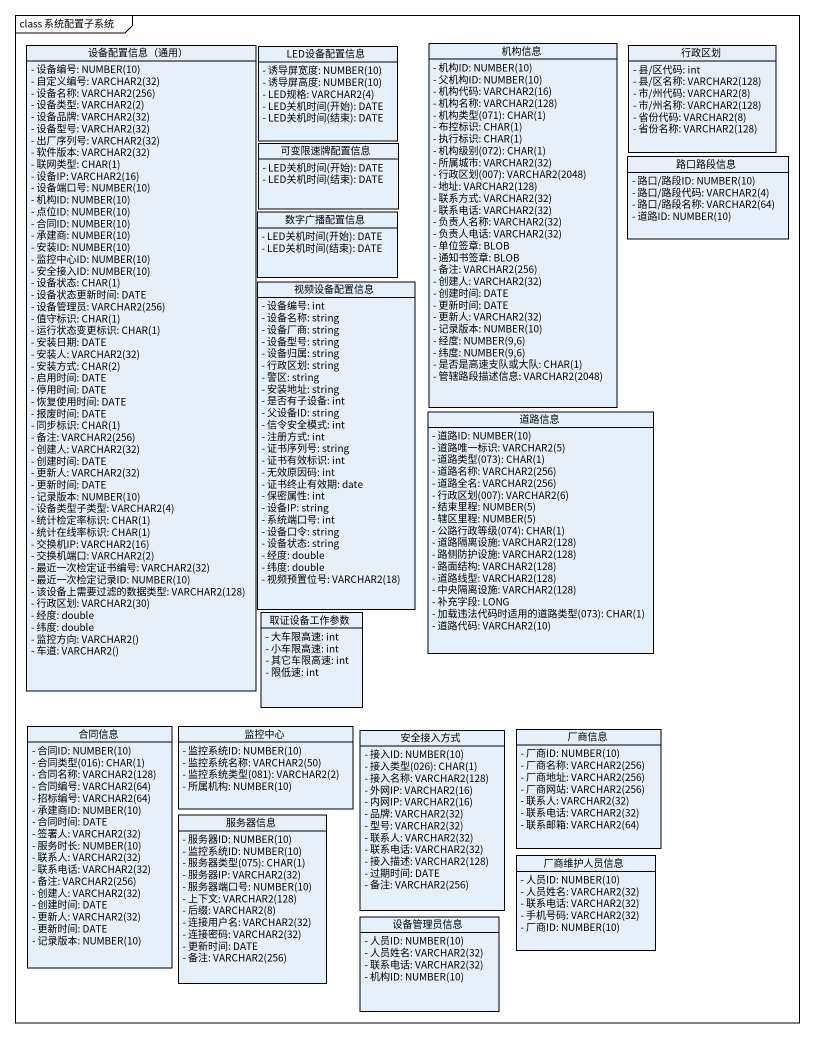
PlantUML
@startuml
mainframe class 系统配置子系统
hide circle
hide empty members
skinparam classAttributeIconSize 0
class "设备配置信息（通用）" as 设备配置信息_通用 {
  {field} - 设备编号: NUMBER(10)
  {field} - 自定义编号: VARCHAR2(32)
  {field} - 设备名称: VARCHAR2(256)
  {field} - 设备类型: VARCHAR2(2)
  {field} - 设备品牌: VARCHAR2(32)
  {field} - 设备型号: VARCHAR2(32)
  {field} - 出厂序列号: VARCHAR2(32)
  {field} - 软件版本: VARCHAR2(32)
  {field} - 联网类型: CHAR(1)
  {field} - 设备IP: VARCHAR2(16)
  {field} - 设备端口号: NUMBER(10)
  {field} - 机构ID: NUMBER(10)
  {field} - 点位ID: NUMBER(10)
  {field} - 合同ID: NUMBER(10)
  {field} - 承建商: NUMBER(10)
  {field} - 安装ID: NUMBER(10)
  {field} - 监控中心ID: NUMBER(10)
  {field} - 安全接入ID: NUMBER(10)
  {field} - 设备状态: CHAR(1)
  - 设备状态更新时间: DATE
  {field} - 设备管理员: VARCHAR2(256)
  {field} - 值守标识: CHAR(1)
  {field} - 运行状态变更标识: CHAR(1)
  - 安装日期: DATE
  {field} - 安装人: VARCHAR2(32)
  {field} - 安装方式: CHAR(2)
  - 启用时间: DATE
  - 停用时间: DATE
  - 恢复使用时间: DATE
  - 报废时间: DATE
  {field} - 同步标识: CHAR(1)
  {field} - 备注: VARCHAR2(256)
  {field} - 创建人: VARCHAR2(32)
  - 创建时间: DATE
  {field} - 更新人: VARCHAR2(32)
  - 更新时间: DATE
  {field} - 记录版本: NUMBER(10)
  {field} - 设备类型子类型: VARCHAR2(4)
  {field} - 统计检定率标识: CHAR(1)
  {field} - 统计在线率标识: CHAR(1)
  {field} - 交换机IP: VARCHAR2(16)
  {field} - 交换机端口: VARCHAR2(2)
  {field} - 最近一次检定证书编号: VARCHAR2(32)
  {field} - 最近一次检定记录ID: NUMBER(10)
  {field} - 该设备上需要过滤的数据类型: VARCHAR2(128)
  {field} - 行政区划: VARCHAR2(30)
  - 经度: double
  - 纬度: double
  {field} - 监控方向: VARCHAR2()
  {field} - 车道: VARCHAR2()
}
class LED设备配置信息 {
  {field} - 诱导屏宽度: NUMBER(10)
  {field} - 诱导屏高度: NUMBER(10)
  {field} - LED规格: VARCHAR2(4)
  {field} - LED关机时间(开始): DATE
  {field} - LED关机时间(结束): DATE
}
class 机构信息 {
  {field} - 机构ID: NUMBER(10)
  {field} - 父机构ID: NUMBER(10)
  {field} - 机构代码: VARCHAR2(16)
  {field} - 机构名称: VARCHAR2(128)
  {field} - 机构类型(071): CHAR(1)
  {field} - 布控标识: CHAR(1)
  {field} - 执行标识: CHAR(1)
  {field} - 机构级别(072): CHAR(1)
  {field} - 所属城市: VARCHAR2(32)
  {field} - 行政区划(007): VARCHAR2(2048)
  {field} - 地址: VARCHAR2(128)
  {field} - 联系方式: VARCHAR2(32)
  {field} - 联系电话: VARCHAR2(32)
  {field} - 负责人名称: VARCHAR2(32)
  {field} - 负责人电话: VARCHAR2(32)
  - 单位签章: BLOB
  - 通知书签章: BLOB
  {field} - 备注: VARCHAR2(256)
  {field} - 创建人: VARCHAR2(32)
  - 创建时间: DATE
  - 更新时间: DATE
  {field} - 更新人: VARCHAR2(32)
  {field} - 记录版本: NUMBER(10)
  {field} - 经度: NUMBER(9,6)
  {field} - 纬度: NUMBER(9,6)
  {field} - 是否是高速支队或大队: CHAR(1)
  {field} - 管辖路段描述信息: VARCHAR2(2048)
}
class 行政区划 {
  - 县/区代码: int
  {field} - 县/区名称: VARCHAR2(128)
  {field} - 市/州代码: VARCHAR2(8)
  {field} - 市/州名称: VARCHAR2(128)
  {field} - 省份代码: VARCHAR2(8)
  {field} - 省份名称: VARCHAR2(128)
}
class 可变限速牌配置信息 {
  {field} - LED关机时间(开始): DATE
  {field} - LED关机时间(结束): DATE
}
class 路口路段信息 {
  {field} - 路口/路段ID: NUMBER(10)
  {field} - 路口/路段代码: VARCHAR2(4)
  {field} - 路口/路段名称: VARCHAR2(64)
  {field} - 道路ID: NUMBER(10)
}
class 数字广播配置信息 {
  {field} - LED关机时间(开始): DATE
  {field} - LED关机时间(结束): DATE
}
class 视频设备配置信息 {
  - 设备编号: int
  - 设备名称: string
  - 设备厂商: string
  - 设备型号: string
  - 设备归属: string
  - 行政区划: string
  - 警区: string
  - 安装地址: string
  - 是否有子设备: int
  - 父设备ID: string
  - 信令安全模式: int
  - 注册方式: int
  - 证书序列号: string
  - 证书有效标识: int
  - 无效原因码: int
  - 证书终止有效期: date
  - 保密属性: int
  - 设备IP: string
  - 系统端口号: int
  - 设备口令: string
  - 设备状态: string
  - 经度: double
  - 纬度: double
  {field} - 视频预置位号: VARCHAR2(18)
}
class 道路信息 {
  {field} - 道路ID: NUMBER(10)
  {field} - 道路唯一标识: VARCHAR2(5)
  {field} - 道路类型(073): CHAR(1)
  {field} - 道路名称: VARCHAR2(256)
  {field} - 道路全名: VARCHAR2(256)
  {field} - 行政区划(007): VARCHAR2(6)
  {field} - 结束里程: NUMBER(5)
  {field} - 辖区里程: NUMBER(5)
  {field} - 公路行政等级(074): CHAR(1)
  {field} - 道路隔离设施: VARCHAR2(128)
  {field} - 路侧防护设施: VARCHAR2(128)
  {field} - 路面结构: VARCHAR2(128)
  {field} - 道路线型: VARCHAR2(128)
  {field} - 中央隔离设施: VARCHAR2(128)
  - 补充字段: LONG
  {field} - 加载违法代码时适用的道路类型(073): CHAR(1)
  {field} - 道路代码: VARCHAR2(10)
}
class 取证设备工作参数 {
  - 大车限高速: int
  - 小车限高速: int
  - 其它车限高速: int
  - 限低速: int
}
class 合同信息 {
  {field} - 合同ID: NUMBER(10)
  {field} - 合同类型(016): CHAR(1)
  {field} - 合同名称: VARCHAR2(128)
  {field} - 合同编号: VARCHAR2(64)
  {field} - 招标编号: VARCHAR2(64)
  {field} - 承建商ID: NUMBER(10)
  - 合同时间: DATE
  {field} - 签署人: VARCHAR2(32)
  {field} - 服务时长: NUMBER(10)
  {field} - 联系人: VARCHAR2(32)
  {field} - 联系电话: VARCHAR2(32)
  {field} - 备注: VARCHAR2(256)
  {field} - 创建人: VARCHAR2(32)
  - 创建时间: DATE
  {field} - 更新人: VARCHAR2(32)
  - 更新时间: DATE
  {field} - 记录版本: NUMBER(10)
}
class 监控中心 {
  {field} - 监控系统ID: NUMBER(10)
  {field} - 监控系统名称: VARCHAR2(50)
  {field} - 监控系统类型(081): VARCHAR2(2)
  {field} - 所属机构: NUMBER(10)
}
class 安全接入方式 {
  {field} - 接入ID: NUMBER(10)
  {field} - 接入类型(026): CHAR(1)
  {field} - 接入名称: VARCHAR2(128)
  {field} - 外网IP: VARCHAR2(16)
  {field} - 内网IP: VARCHAR2(16)
  {field} - 品牌: VARCHAR2(32)
  {field} - 型号: VARCHAR2(32)
  {field} - 联系人: VARCHAR2(32)
  {field} - 联系电话: VARCHAR2(32)
  {field} - 接入描述: VARCHAR2(128)
  - 过期时间: DATE
  {field} - 备注: VARCHAR2(256)
}
class 厂商信息 {
  {field} - 厂商ID: NUMBER(10)
  {field} - 厂商名称: VARCHAR2(256)
  {field} - 厂商地址: VARCHAR2(256)
  {field} - 厂商网站: VARCHAR2(256)
  {field} - 联系人: VARCHAR2(32)
  {field} - 联系电话: VARCHAR2(32)
  {field} - 联系邮箱: VARCHAR2(64)
}
class 服务器信息 {
  {field} - 服务器ID: NUMBER(10)
  {field} - 监控系统ID: NUMBER(10)
  {field} - 服务器类型(075): CHAR(1)
  {field} - 服务器IP: VARCHAR2(32)
  {field} - 服务器端口号: NUMBER(10)
  {field} - 上下文: VARCHAR2(128)
  {field} - 后缀: VARCHAR2(8)
  {field} - 连接用户名: VARCHAR2(32)
  {field} - 连接密码: VARCHAR2(32)
  - 更新时间: DATE
  {field} - 备注: VARCHAR2(256)
}
class 厂商维护人员信息 {
  {field} - 人员ID: NUMBER(10)
  {field} - 人员姓名: VARCHAR2(32)
  {field} - 联系电话: VARCHAR2(32)
  {field} - 手机号码: VARCHAR2(32)
  {field} - 厂商ID: NUMBER(10)
}
class 设备管理员信息 {
  {field} - 人员ID: NUMBER(10)
  {field} - 人员姓名: VARCHAR2(32)
  {field} - 联系电话: VARCHAR2(32)
  {field} - 机构ID: NUMBER(10)
}
@enduml
